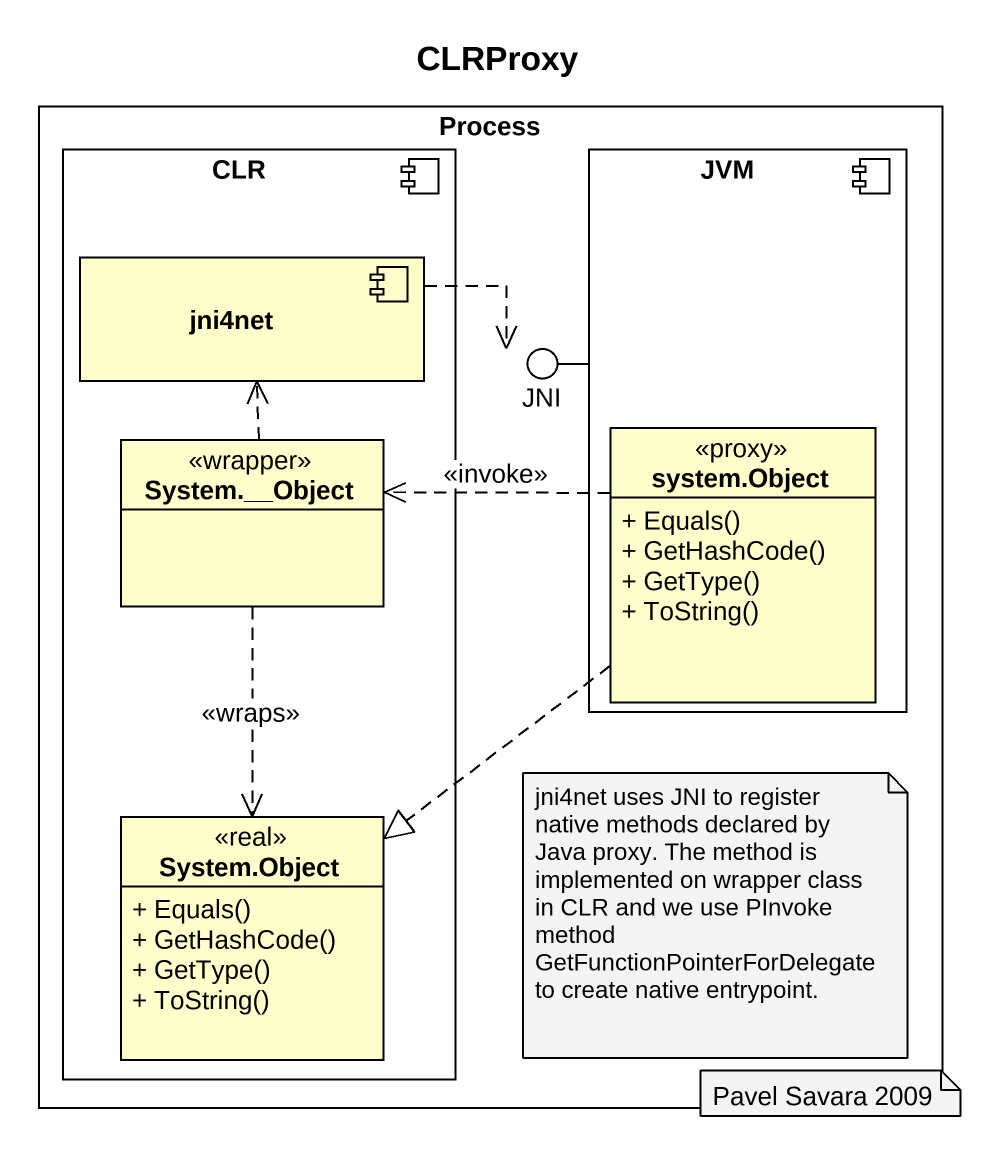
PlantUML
@startuml
title CLRProxy
allowmixing
hide circle
hide empty members
skinparam classAttributeIconSize 0
rectangle "Process" as Process_ {
  component CLR {
    component jni4net
    class "System.__Object" as System_Object <<wrapper>>
    class "System.Object" as System_Object_2 <<real>> {
      + Equals()
      + GetHashCode()
      + GetType()
      + ToString()
    }
  }
  component JVM {
    class "system.Object" as system_Object <<proxy>> {
      + Equals()
      + GetHashCode()
      + GetType()
      + ToString()
    }
  }
}
() JNI
JVM -left- JNI
jni4net .right.> JNI
System_Object .up.> jni4net
System_Object ..> System_Object_2 : <<wraps>>
system_Object .left.> System_Object : <<invoke>>
system_Object ..|> System_Object_2
note as N1
  jni4net uses JNI to register native methods declared by Java proxy. The method is implemented on wrapper class in CLR and we use PInvoke method GetFunctionPointerForDelegate to create native entrypoint.
end note
note as N2
  Pavel Savara 2009
end note
@enduml
